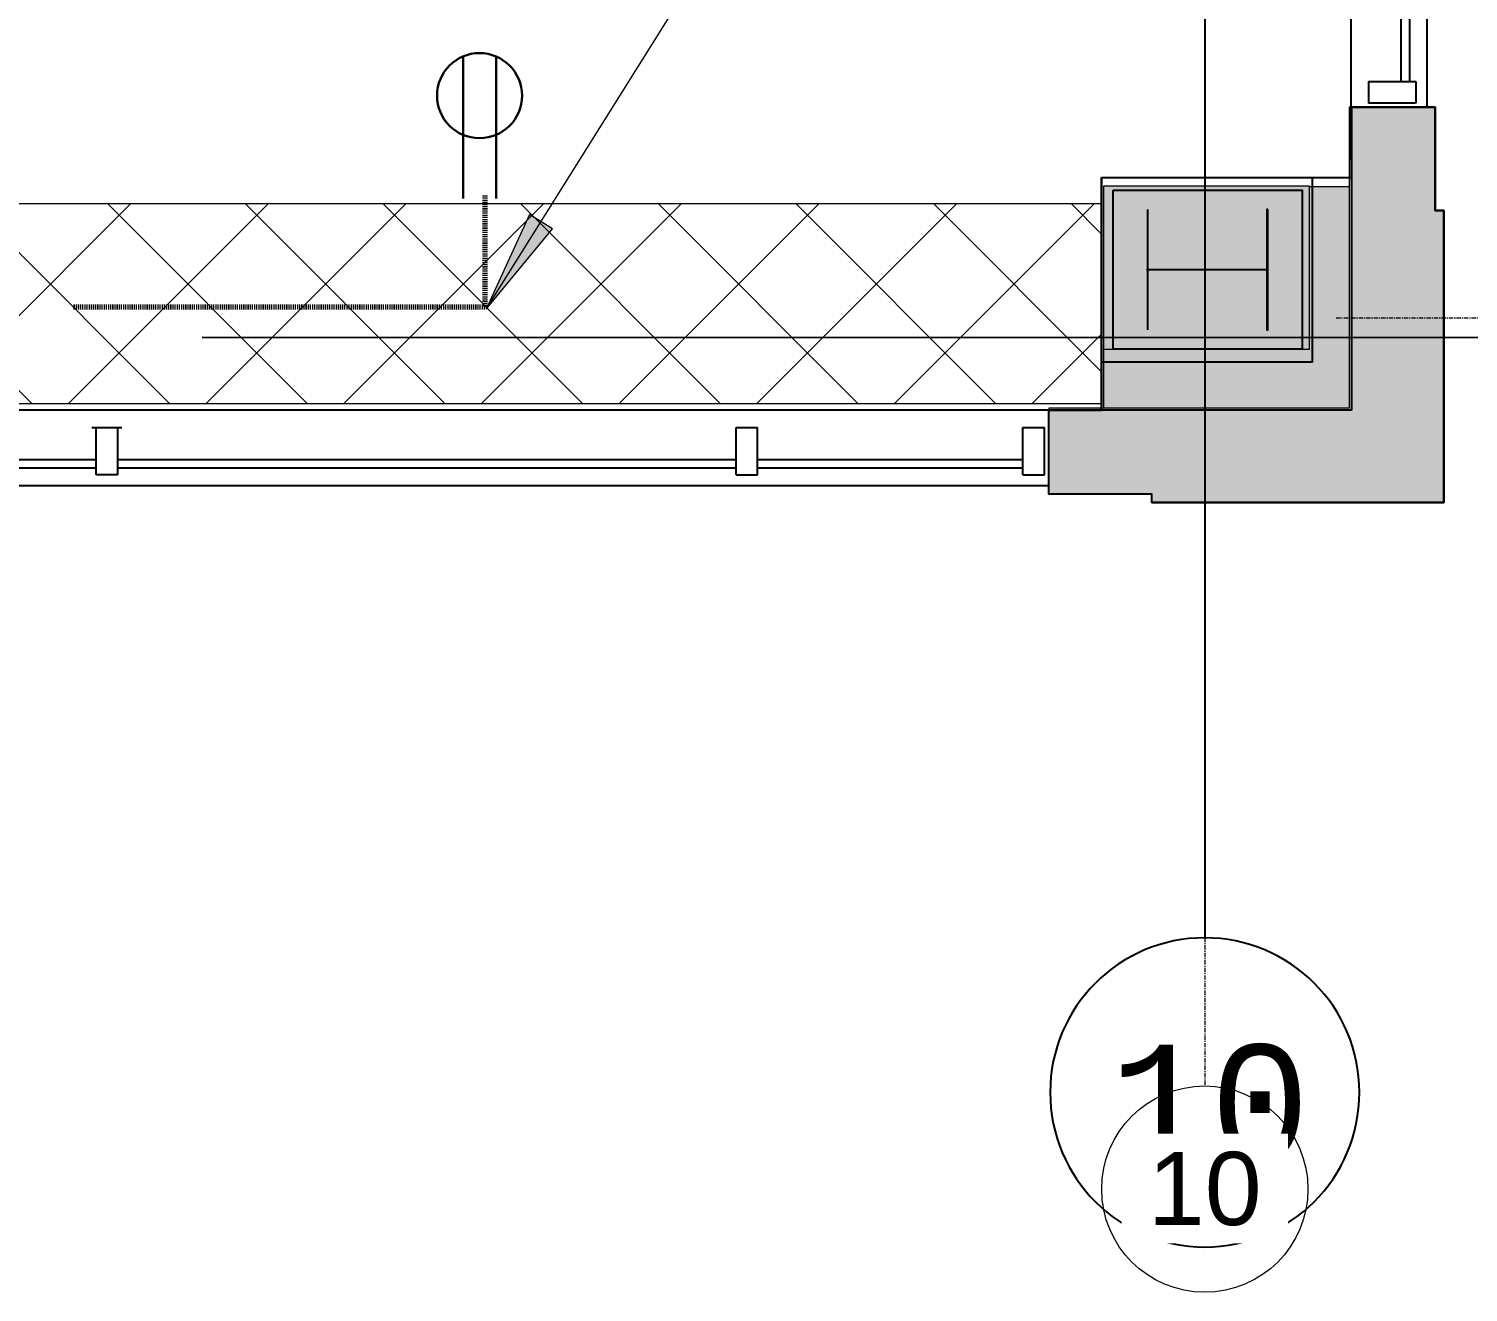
# Model space of a CAD drawing. Header units: inches. Extents: x 25273 to 28081, y 11840 to 13753.
# Drawn here: x 27738.3 to 27905.9, y 12012.5 to 12159.6 of the extents above; entities that cross this region are included whole.
import ezdxf
from ezdxf.xclip import XClip

# ---------------------------------------------------------------- set-up
doc = ezdxf.new("R2010")
doc.units = ezdxf.units.IN
doc.header["$MEASUREMENT"] = 0
doc.header["$XCLIPFRAME"] = 2
for name, pattern in [('L1$0$Plaza America BA02$0$CENTER2', [1.125, 0.75, -0.125, 0.125, -0.125]), ('L1$0$Plaza America BA02$0$DASHDOT', [1, 0.5, -0.25, 0, -0.25]), ('L1$0$SAG 02ATL Ste230PHII$0$CENTER2', [1.125, 0.75, -0.125, 0.125, -0.125]), ('X1$0$Dash 1_8_', [0.25, 0.125, -0.125]), ('X1$0$Grid Line 1_2_', [0.875, 0.5, -0.125, 0.125, -0.125])]:
    doc.linetypes.add(name, pattern=pattern)
for name, color, linetype in [('L1$0$A-Cols-Extr', 3, 'Continuous'), ('L1$0$A-Glaz', 92, 'Continuous'), ('L1$0$A-Wall-Extr', 7, 'Continuous'), ('L1$0$Plaza America BA02$0$14', 5, 'L1$0$Plaza America BA02$0$DASHDOT'), ('L1$0$Plaza America BA02$0$A-Column grid', 252, 'L1$0$Plaza America BA02$0$CENTER2'), ('L1$0$SAG 02ATL Ste230PHII$0$A-Column grid', 252, 'L1$0$SAG 02ATL Ste230PHII$0$CENTER2')]:
    doc.layers.add(name, color=color, linetype=linetype)
for name, color, linetype, lineweight in [('X1$0$A-ANNO-KEYN', 231, 'Continuous', 9), ('X1$0$A-ANNO-NOTE', 131, 'Continuous', 30), ('X1$0$A-DETL', 90, 'Continuous', 13), ('X1$0$A-WALL', 113, 'Continuous', 13), ('X1$0$A-WALL-PATT', 111, 'Continuous', 13), ('X1$0$I-WALL', 2, 'Continuous', 13), ('X1$0$Plaza America_Tower 1_2nd Floor -REVIT_dwg', 8, 'Continuous', 9), ('X1$0$Q-CASE', 31, 'Continuous', 9), ('X1$0$S-COLS', 52, 'Continuous', 13), ('X1$0$S-GRID', 1, 'Continuous', 9), ('X1$0$S-GRID-IDEN', 1, 'Continuous', 9)]:
    doc.layers.add(name, color=color, linetype=linetype, lineweight=lineweight)
doc.styles.add('L1$0$Plaza America BA02$0$MONOTXT', font='MONOTXT', dxfattribs={"height": 0.2})
doc.styles.add('X1$0$Swis721 Lt BT', font='swissl.ttf', dxfattribs={"height": 8.514638})

# ---------------------------------------------------------------- blocks, each defined once
blk = doc.blocks.new('L1')
at = {"layer": 'L1$0$A-Cols-Extr'}
for points in [[(27863.21, 12142.26), (27887.71, 12142.26), (27887.71, 12120.78), (27863.21, 12120.78)], [(27864.56, 12140.77), (27886.56, 12140.77), (27886.56, 12122.27), (27864.56, 12122.27)], [(27882.56, 12138.52), (27882.46, 12138.52), (27882.46, 12124.53), (27882.56, 12124.53)]]:
    blk.add_lwpolyline(points, close=True, dxfattribs=at)
for points in [[(27868.56, 12138.52), (27868.56, 12124.52)], [(27882.46, 12131.52), (27868.46, 12131.52)]]:
    blk.add_lwpolyline(points, dxfattribs=at)
at = {"layer": 'L1$0$A-Glaz'}
for p, q in [((27892.31, 12295.17), (27892.24, 12150.42)), ((27901.05, 12295.17), (27901.06, 12150.42)), ((27898.05, 12184.29), (27898.05, 12153.42)), ((27899.05, 12184.29), (27899.05, 12153.42)), ((27894.3, 12153.42), (27894.3, 12150.92)), ((27894.3, 12153.42), (27899.8, 12153.42)), ((27899.8, 12153.42), (27899.8, 12150.92)), ((27899.74, 12150.92), (27894.3, 12150.92)), ((27902.05, 12150.42), (27892.24, 12150.42)), ((27857.06, 12115.17), (27712.31, 12115.17)), ((27857.06, 12105.42), (27857.06, 12115.17)), ((27745.68, 12113.17), (27749.18, 12113.17)), ((27746.18, 12107.67), (27746.18, 12113.17)), ((27748.68, 12113.17), (27748.68, 12107.67)), ((27820.68, 12107.67), (27820.68, 12113.17)), ((27820.68, 12113.17), (27823.18, 12113.17)), ((27823.18, 12107.67), (27823.18, 12113.17)), ((27854.06, 12113.17), (27856.56, 12113.17)), ((27854.06, 12107.67), (27854.06, 12113.17)), ((27856.56, 12107.67), (27856.56, 12113.17)), ((27715.31, 12109.42), (27746.18, 12109.42)), ((27748.68, 12109.42), (27820.68, 12109.42)), ((27823.18, 12109.42), (27854.06, 12109.42)), ((27746.18, 12108.42), (27715.31, 12108.42)), ((27748.68, 12107.67), (27746.18, 12107.67)), ((27820.68, 12108.42), (27748.68, 12108.42)), ((27820.68, 12107.67), (27823.18, 12107.67)), ((27854.06, 12108.42), (27823.18, 12108.42)), ((27854.06, 12107.67), (27856.56, 12107.67)), ((27712.31, 12106.42), (27857.06, 12106.42))]:
    blk.add_line(p, q, dxfattribs=at)
at = {"layer": 'L1$0$A-Wall-Extr'}
for p, q in [((27892.31, 12150.42), (27892.31, 12115.17)), ((27902.05, 12138.42), (27902.05, 12150.42)), ((27903.05, 12138.42), (27902.05, 12138.42)), ((27903.05, 12104.42), (27903.05, 12138.42)), ((27892.31, 12115.17), (27857.06, 12115.17)), ((27869.06, 12105.42), (27857.06, 12105.42)), ((27869.06, 12104.42), (27869.06, 12105.42)), ((27869.06, 12104.42), (27903.05, 12104.42)), ((27903.05, 12104.42), (27903.05, 12104.42))]:
    blk.add_line(p, q, dxfattribs=at)
at = {"layer": 'L1$0$A-Wall-Extr', "linetype": 'Continuous'}
for q in [(27892.31, 12142.26), (27863.21, 12115.17)]:
    blk.add_line((27863.21, 12142.26), q, dxfattribs=at)
at = {"layer": 'L1$0$A-Wall-Extr', "linetype": 'Continuous', "flags": 128}
blk.add_lwpolyline([(27863.21, 12142.26), (27892.31, 12142.26), (27892.24, 12150.42), (27902.05, 12150.42), (27902.05, 12138.42), (27903.05, 12138.42), (27903.05, 12104.42), (27869.06, 12104.42), (27869.06, 12105.42), (27857.06, 12105.42), (27857.06, 12115.17), (27863.21, 12115.17)], close=True, dxfattribs=at)
at = {"layer": 'L1$0$Plaza America BA02$0$14', "linetype": 'Continuous'}
blk.add_ellipse((27875.23, 12035.78), major_axis=(18, 0), ratio=0.99964, start_param=0, end_param=6.283175, dxfattribs=at)
at = {"layer": 'L1$0$Plaza America BA02$0$A-Column grid'}
blk.add_line((27875.23, 13666.96), (27875.23, 12053.77), dxfattribs=at)
at = {"layer": 'L1$0$SAG 02ATL Ste230PHII$0$A-Column grid', "linetype": 'Continuous'}
for p, q in [((27875.23, 13666.96), (27875.23, 12053.77)), ((27758.54, 12123.67), (27986.3, 12123.64))]:
    blk.add_line(p, q, dxfattribs=at)
at = {"layer": 'L1$0$Plaza America BA02$0$14', "linetype": 'Continuous', "style": 'L1$0$Plaza America BA02$0$MONOTXT', "width": 1.000361}
blk.add_text('10', height=13.495, dxfattribs=at).set_placement((27864.13, 12027.85))
blk = doc.blocks.new('X1$0$C-Counter Top - ADJ HEIGHT-5035332-FIRST FLOOR POWER _ SIGNAL')
at = {"layer": 'X1$0$Q-CASE'}
h = blk.add_hatch(dxfattribs=at)
h.set_pattern_fill('FP1_4', color=256, style=0, pattern_type=2)
h.set_pattern_definition([(225, (27815.952, 12115.168), (8.012227, -8.012227), []), (315, (27815.952, 12115.168), (8.012227, 8.012227), [])])
h.paths.add_polyline_path([(103.9, -0.75), (-47.26, -0.75), (-47.26, -24), (103.9, -24), (103.9, -1)], flags=0)
for p, q in [((103.9, 0), (-41.11, 0)), ((-47.26, -0.25), (-47.26, -0.75)), ((-47.26, -0.75), (-47.26, -24)), ((-47.26, -0.75), (103.9, -0.75)), ((-47.26, -24), (103.9, -24))]:
    blk.add_line(p, q, dxfattribs=at)
blk = doc.blocks.new('X1$0$Concrete-Rectangular-Column - 19 X 24-5195709-FIRST FLOOR POWER _ SIGNAL')
at = {"layer": 'X1$0$S-COLS', "lineweight": 9}
blk.add_hatch(color=7, dxfattribs=at).paths.add_polyline_path([(-9.5, -12), (9.5, -12), (9.5, 12), (-9.5, 12)], flags=0)
at = {"layer": 'X1$0$S-COLS', "color": 8, "lineweight": 20}
for p, q in [((9.5, 12), (-9.5, 12)), ((-9.5, 12), (-9.5, -12)), ((9.5, -12), (9.5, 12)), ((-9.5, -12), (9.5, -12))]:
    blk.add_line(p, q, dxfattribs=at)
blk = doc.blocks.new('X1$0$Grid - Grid Head - Circle-50561-FIRST FLOOR POWER _ SIGNAL')
at = {"layer": 'X1$0$S-GRID-IDEN'}
blk.add_circle((0, 0), 0.125, dxfattribs=at)
blk = doc.blocks.new('X1')
at = {"layer": 'X1$0$A-ANNO-KEYN'}
blk.add_hatch(color=256, dxfattribs=at).paths.add_polyline_path([(27791.57, 12126.94), (27799.29, 12136.26), (27796.61, 12137.94)], flags=0)
at = {"layer": 'X1$0$A-WALL-PATT', "lineweight": 9}
for points in [[(27902.05, 12138.42), (27902.05, 12150.42), (27892.05, 12150.42), (27892.05, 12138.42)], [(27887.43, 12115.42), (27892.05, 12115.42), (27892.05, 12141.17), (27887.43, 12141.17), (27887.43, 12122.26), (27887.05, 12122.26), (27887.05, 12115.42)], [(27903.05, 12115.42), (27903.05, 12138.42), (27892.05, 12138.42), (27892.05, 12115.42)], [(27869.05, 12115.42), (27887.05, 12115.42), (27887.05, 12122.26), (27863.43, 12122.26), (27863.43, 12115.42)], [(27869.05, 12105.42), (27869.05, 12115.42), (27857.06, 12115.42), (27857.06, 12105.42), (27863.43, 12105.42)], [(27887.43, 12104.42), (27903.05, 12104.42), (27903.05, 12115.42), (27869.05, 12115.42), (27869.05, 12104.42)]]:
    blk.add_hatch(color=7, dxfattribs=at).paths.add_polyline_path(points, flags=0)
at = {"layer": 'X1$0$A-ANNO-KEYN'}
for p, q in [((27791.57, 12126.94), (27829.93, 12188.1)), ((27796.61, 12137.94), (27791.57, 12126.94)), ((27799.29, 12136.26), (27796.61, 12137.94)), ((27791.57, 12126.94), (27799.29, 12136.26))]:
    blk.add_line(p, q, dxfattribs=at)
at = {"layer": 'X1$0$A-ANNO-NOTE'}
for p, q in [((27788.89, 12139.82), (27788.89, 12156.35)), ((27792.73, 12139.82), (27792.73, 12156.35))]:
    blk.add_line(p, q, dxfattribs=at)
blk.add_circle((27790.81, 12151.78), 4.95, dxfattribs=at)
at = {"layer": 'X1$0$A-DETL', "linetype": 'X1$0$Dash 1_8_', "lineweight": 70}
for p, q in [((27791.44, 12140.17), (27791.44, 12127.17)), ((27791.44, 12127.17), (27743.44, 12127.17))]:
    blk.add_line(p, q, dxfattribs=at)
at = {"layer": 'X1$0$A-WALL', "color": 8, "lineweight": 20}
for p, q in [((27892.05, 12150.42), (27892.05, 12115.42)), ((27902.05, 12150.42), (27892.05, 12150.42)), ((27902.05, 12138.42), (27902.05, 12150.42)), ((27903.05, 12138.42), (27902.05, 12138.42)), ((27903.05, 12104.42), (27903.05, 12138.42)), ((27863.43, 12122.26), (27863.43, 12115.42)), ((27892.05, 12115.42), (27857.06, 12115.42)), ((27857.06, 12115.42), (27857.06, 12105.42)), ((27857.06, 12105.42), (27869.05, 12105.42)), ((27869.05, 12105.42), (27869.05, 12104.42)), ((27869.05, 12104.42), (27903.05, 12104.42))]:
    blk.add_line(p, q, dxfattribs=at)
at = {"layer": 'X1$0$I-WALL', "color": 8, "lineweight": 20}
blk.add_line((27892.05, 12141.17), (27887.43, 12141.17), dxfattribs=at)
at = {"layer": 'X1$0$S-GRID', "linetype": 'X1$0$Grid Line 1_2_'}
for p, q in [((27875.23, 12132.53), (27875.23, 12036.53)), ((27986.4, 12125.89), (27890.4, 12125.89))]:
    blk.add_line(p, q, dxfattribs=at)
at = {"layer": 'X1$0$Plaza America_Tower 1_2nd Floor -REVIT_dwg'}
ref = blk.add_blockref('L1', (0, 0), dxfattribs=at)
XClip(ref).set_block_clipping_path([(25272.8646056985, 11839.529198946), (28080.6732038753, 13753.216736761)])
at = {"layer": 'X1$0$Q-CASE', "rotation": 180}
blk.add_blockref('X1$0$C-Counter Top - ADJ HEIGHT-5035332-FIRST FLOOR POWER _ SIGNAL', (27815.95, 12115.17), dxfattribs=at)
at = {"layer": 'X1$0$S-COLS', "lineweight": 9, "rotation": 270}
blk.add_blockref('X1$0$Concrete-Rectangular-Column - 19 X 24-5195709-FIRST FLOOR POWER _ SIGNAL', (27875.43, 12131.76), dxfattribs=at)
at = {"layer": 'X1$0$S-GRID-IDEN', "xscale": 95.99999999999994, "yscale": 95.99999999999994, "zscale": 95.99999999999994, "rotation": 180}
blk.add_blockref('X1$0$Grid - Grid Head - Circle-50561-FIRST FLOOR POWER _ SIGNAL', (27875.23, 12024.53), dxfattribs=at)
at = {"layer": 'X1$0$S-GRID-IDEN', "insert": (27875.23, 12028.86), "char_height": 8.515, "width": 15.12, "attachment_point": 2, "line_spacing_factor": 1.00667, "style": 'X1$0$Swis721 Lt BT', "bg_fill": 3, "box_fill_scale": 1.25, "bg_fill_color": 0, "bg_fill_transparency": 0}
blk.add_mtext('10', dxfattribs=at)

msp = doc.modelspace()

# ---------------------------------------------------------------- block references
at = {"lineweight": 5}
msp.add_blockref('X1', (0, 0), dxfattribs=at)

doc.saveas('drawing.dxf')
